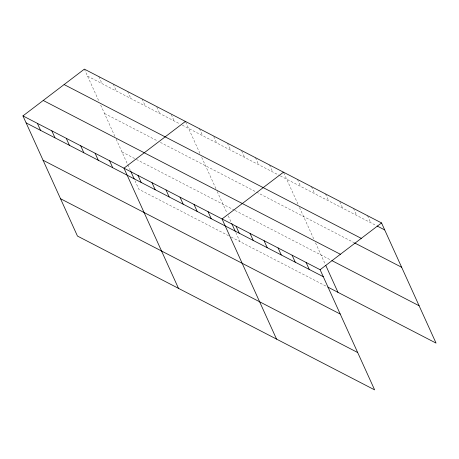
<?xml version="1.0" encoding="UTF-8"?>
<svg xmlns="http://www.w3.org/2000/svg" width="459" height="459" viewBox="0 0 459 459"><rect width="100%" height="100%" fill="white"/><g stroke="black" fill="none" stroke-linecap="round" stroke-linejoin="round"><path stroke-width="0.34" stroke-dasharray="2.29 1.72" d="M87.554 76.125L179.808 123.873M182.315 125.175L279.651 175.556M280.288 175.883L375.801 225.323M104.497 113.465L157.839 141.079M160.346 142.376L255.835 191.805M256.472 192.132L353.9 242.564M121.951 151.94L135.13 158.762M136.386 159.416L234.446 210.17M235.083 210.503L331.237 260.27M228.628 235.737L138.888 189.286L135.095 180.915M231.141 237.039L326.527 286.41M367.533 215.696L370.706 222.69M353.528 208.443L356.7 215.437M339.803 201.828L342.689 208.185M325.506 193.939L328.678 200.933M311.5 186.687L314.673 193.681M297.489 179.435L300.662 186.429M283.771 172.819L298.046 204.289M299.503 207.508L313.772 238.967M315.522 242.817L325.431 264.659M269.473 164.936L272.646 171.93M255.462 157.684L258.635 164.678M241.744 151.068L244.63 157.426M227.446 143.179L230.619 150.173M213.722 136.564L216.608 142.921M199.43 128.675L202.603 135.675M185.706 122.06L199.981 153.53M201.736 157.397L216.005 188.85M217.164 191.414L227.073 213.251M228.243 215.828L231.456 222.913M235.834 232.57L239.925 241.583M171.276 114.589L174.156 120.952M156.84 107.119L159.726 113.476M142.118 99.012L145.291 106.006M127.682 91.542L130.855 98.536M113.253 84.072L116.425 91.066M98.817 76.601L101.99 83.595M84.381 69.131L98.949 101.232M100.699 105.1L114.968 136.553M116.133 139.117L127.499 164.179M127.791 164.821L130.419 170.616"/><path stroke-width="0.69" d="M22.95 115.897L320.112 269.714L374.619 389.869L77.456 236.058L22.95 115.897L84.381 69.131L381.544 222.942L436.05 343.102L327.801 287.07M185.419 121.428L123.982 168.195L178.488 288.355M283.478 172.182L222.047 218.954L276.553 339.115M320.112 269.714L381.544 222.942M377.074 225.983L384.717 229.936M64.111 84.565L361.273 238.376M354.537 242.891L401.659 267.281M43.221 100.464L340.383 254.28M331.874 260.603L419.107 305.757M26.123 122.892L323.285 276.708M43.066 160.237L340.222 314.054M60.513 198.713L357.676 352.529M325.718 265.302L337.985 292.343M306.101 262.462L309.274 269.456M292.09 255.21L295.263 262.204M278.085 247.958L281.258 254.952M264.074 240.705L267.247 247.705M250.063 233.459L253.236 240.453M236.058 226.207L239.231 233.201M231.749 223.556L235.249 231.284M208.036 211.702L211.209 218.696M194.031 204.45L197.204 211.444M180.02 197.198L183.193 204.198M166.009 189.951L169.182 196.945M152.004 182.699L155.176 189.693M137.993 175.447L141.165 182.441M130.712 171.259L134.217 178.987M109.552 160.725L112.725 167.719M95.116 153.254L98.289 160.248M80.686 145.784L83.859 152.778M66.251 138.308L69.424 145.308M51.815 130.838L54.988 137.832M37.386 123.368L40.558 130.362"/></g></svg>
